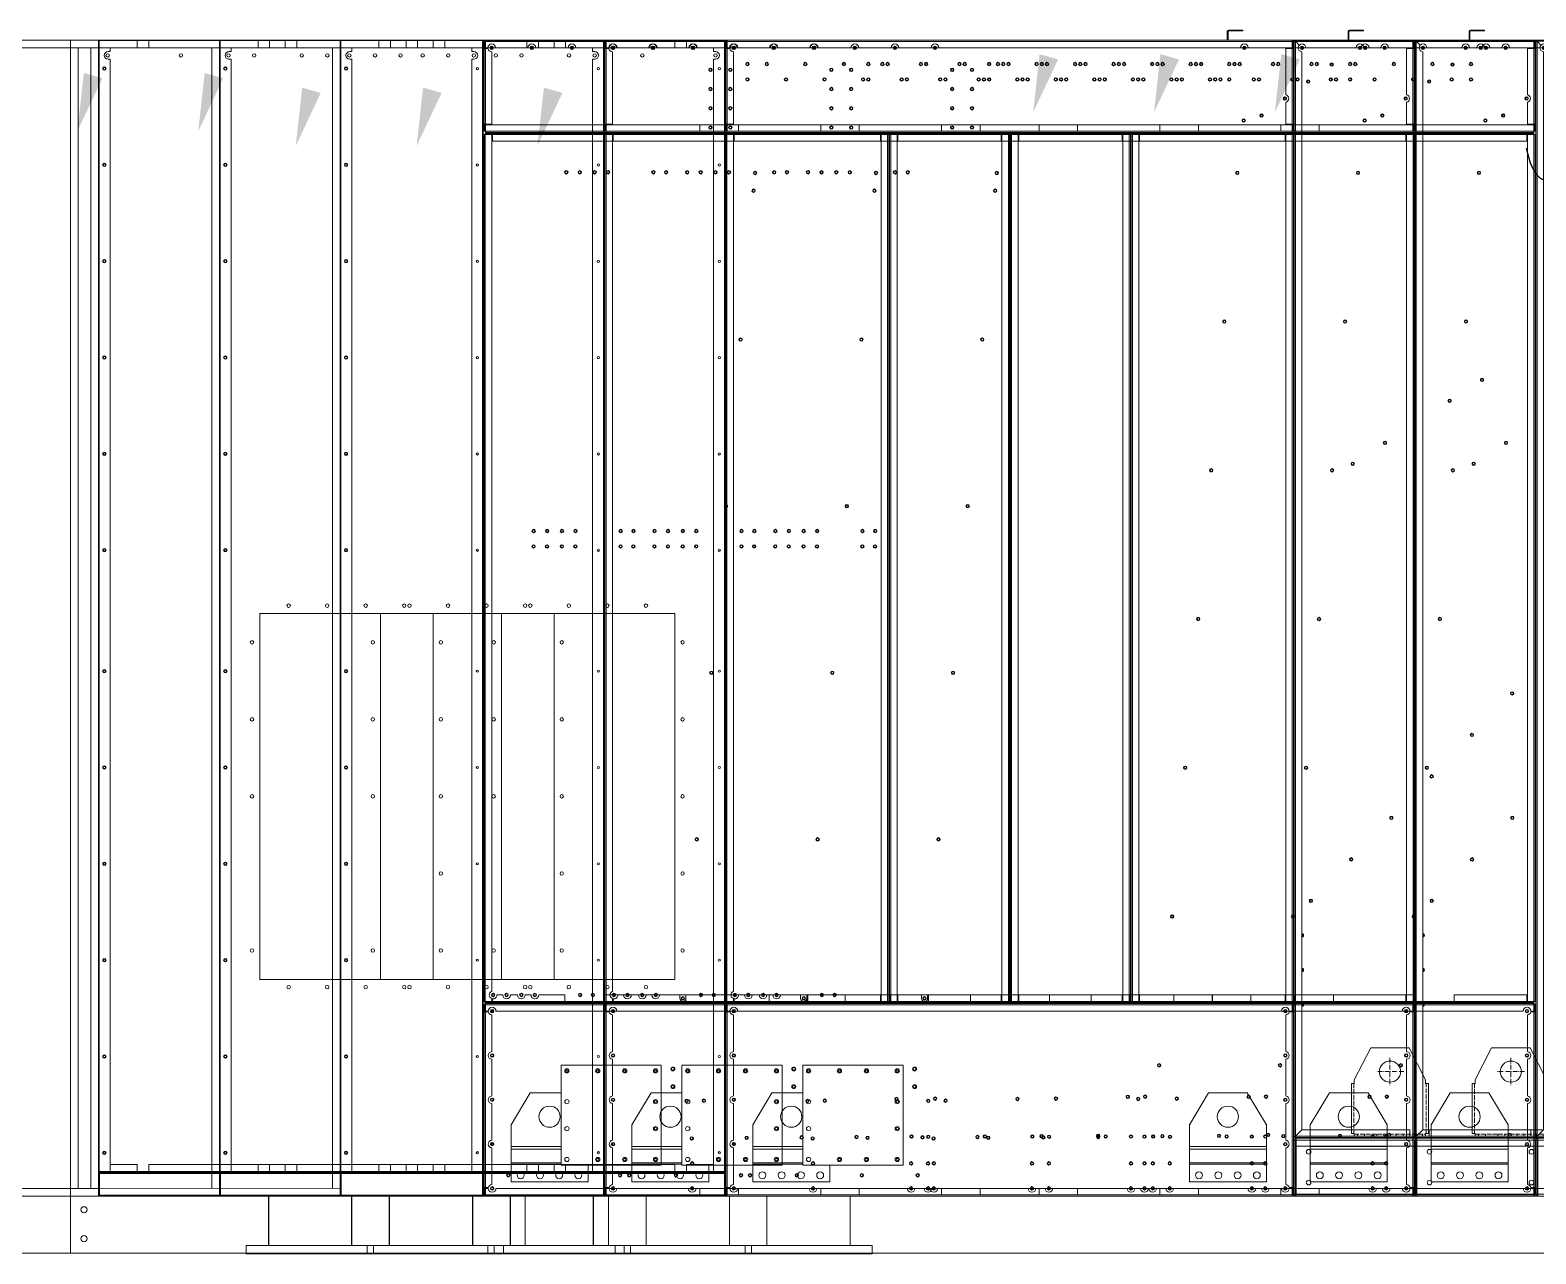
# Model space of a CAD drawing. Header units: millimetres. Extents: x -662366 to 32042, y -139401 to 24090.
# Drawn here: x -655044 to -651137, y -133676 to -130500 of the extents above; entities that cross this region are included whole.
import ezdxf

# ---------------------------------------------------------------- set-up
doc = ezdxf.new("R2010")
doc.units = ezdxf.units.MM
for name, pattern in [('DASHDOT', [18.5, 12, -3, 0.5, -3]), ('DASHED', [15, 12, -3]), ('HIDDEN', [0.375, 0.25, -0.125])]:
    doc.linetypes.add(name, pattern=pattern)
doc.layers.add('냉각탑_dim', color=1, linetype='Continuous')
doc.layers.add('숨은선', color=5, linetype='HIDDEN')

# ---------------------------------------------------------------- blocks, each defined once
blk = doc.blocks.new('457536')
at = {"color": 7, "lineweight": 5}
for p, q in [((114592.520962, 89152.297332), (114550.020962, 89069.297332)), ((114692.520962, 89152.297332), (114592.520962, 89152.297332)), ((114735.020962, 89069.297332), (114692.520962, 89152.297332)), ((114542.520962, 89059.297332), (114542.520962, 88929.797332)), ((114742.520962, 88929.797332), (114742.520962, 89059.297332)), ((114550.020962, 88922.297332), (114735.020962, 88922.297332))]:
    blk.add_line(p, q, dxfattribs=at)
at = {"color": 7, "linetype": 'DASHDOT', "lineweight": 5}
for p, q in [((114642.520962, 89126.047332), (114642.520962, 89054.547332)), ((114678.270962, 89090.297332), (114606.770962, 89090.297332))]:
    blk.add_line(p, q, dxfattribs=at)
at = {"color": 7, "lineweight": 5, "ltscale": 0.09375}
for p, q in [((114542.520962, 89059.297332), (114550.020962, 89059.297332)), ((114742.520962, 89059.297332), (114735.020962, 89059.297332)), ((114550.020962, 88929.797332), (114542.520962, 88929.797332)), ((114550.020962, 88922.297332), (114550.020962, 88929.797332)), ((114735.020962, 88929.797332), (114742.520962, 88929.797332)), ((114735.020962, 88922.297332), (114735.020962, 88929.797332))]:
    blk.add_line(p, q, dxfattribs=at)
at = {"color": 7, "linetype": 'DASHED', "lineweight": 5}
for p, q in [((114548.520962, 89059.297332), (114548.520962, 88929.797332)), ((114736.520962, 88929.797332), (114736.520962, 89059.297332)), ((114550.020962, 88928.297332), (114735.020962, 88928.297332))]:
    blk.add_line(p, q, dxfattribs=at)
at = {"color": 7, "lineweight": 5, "ltscale": 0.125}
for p, q in [((114550.020962, 89059.297332), (114550.020962, 89069.297332)), ((114735.020962, 89069.297332), (114735.020962, 89059.297332))]:
    blk.add_line(p, q, dxfattribs=at)
at = {"color": 7, "linetype": 'DASHED', "lineweight": 5, "ltscale": 0.075}
for p, q in [((114558.520962, 88928.297332), (114558.520962, 88922.297332)), ((114576.520962, 88928.297332), (114576.520962, 88922.297332)), ((114608.520962, 88928.297332), (114608.520962, 88922.297332)), ((114626.520962, 88928.297332), (114626.520962, 88922.297332)), ((114658.520962, 88928.297332), (114658.520962, 88922.297332)), ((114676.520962, 88928.297332), (114676.520962, 88922.297332)), ((114708.520962, 88928.297332), (114708.520962, 88922.297332)), ((114726.520962, 88928.297332), (114726.520962, 88922.297332))]:
    blk.add_line(p, q, dxfattribs=at)
at = {"color": 7, "lineweight": 5}
blk.add_circle((114642.520962, 89090.297332), 27.5, dxfattribs=at)
blk = doc.blocks.new('1')
at = {"lineweight": 20}
for p, q in [((13226.4, 13877.9), (11528.4, 13877.9)), ((11528.4, 13877.9), (11528.4, 10877.9)), ((12228.4, 13877.9), (12228.4, 10939.9)), ((13226.4, 13877.9), (13226.4, 10939.9)), ((12228.4, 13857.9), (11528.4, 13857.9)), ((11548.4, 13857.9), (11548.4, 10897.9)), ((12208.4, 10897.6), (12208.4, 13857.9)), ((13096.4, 12389.9), (12646.4, 12389.9)), ((12646.4, 11439.9), (12646.4, 12389.9)), ((13096.4, 12389.9), (13096.4, 11439.9)), ((13096.4, 11439.9), (12646.4, 11439.9)), ((12228.4, 10939.9), (13226.4, 10939.9)), ((12526.4, 10939.9), (12326.4, 10939.9)), ((11528.4, 10897.9), (12228.4, 10897.6)), ((11528.4, 10877.9), (12228.4, 10877.6)), ((11528.4, 10729.2), (18828.4, 10729.2))]:
    blk.add_line(p, q, dxfattribs=at)
at = {"color": 0, "lineweight": 20}
for p, q in [((13228.4, 13877.6), (12228.4, 13877.6)), ((12228.4, 10877.6), (12228.4, 13877.6)), ((13228.4, 13877.6), (13228.4, 13874.1)), ((11528.4, 10729.6), (11528.4, 10877.9)), ((13231.9, 10877.6), (12228.4, 10877.6))]:
    blk.add_line(p, q, dxfattribs=at)
at = {"color": 5, "lineweight": 20}
for p, q in [((12328.4, 13857.9), (12328.4, 13877.9)), ((12328.4, 13876.3), (12358.4, 13876.3)), ((12358.4, 13857.9), (12358.4, 13877.9)), ((12712.4, 13857.9), (12712.4, 13877.9)), ((12712.4, 13876.3), (12742.4, 13876.3)), ((12742.4, 13857.9), (12742.4, 13877.9)), ((13096.4, 13857.9), (13096.4, 13877.9)), ((13096.4, 13876.3), (13126.4, 13876.3)), ((13126.4, 13857.9), (13126.4, 13877.9)), ((12252.9, 13847.9), (12258.4, 13847.9)), ((12258.4, 13857.9), (12258.4, 13847.9)), ((12258.4, 13857.9), (12328.4, 13857.9)), ((12258.4, 13857.9), (12328.4, 13857.9)), ((12358.4, 13857.9), (12712.4, 13857.9)), ((12742.4, 13857.9), (13096.4, 13857.9)), ((13126.4, 13857.9), (13196.4, 13857.9)), ((13196.4, 13857.9), (13196.4, 13847.9)), ((13201.9, 13847.9), (13196.4, 13847.9)), ((12252.9, 13827.9), (12258.4, 13827.9)), ((12258.4, 13827.9), (12258.4, 10939.9)), ((13196.4, 13827.9), (13196.4, 10939.9)), ((13201.9, 13827.9), (13196.4, 13827.9)), ((12258.4, 10959.9), (12328.4, 10959.9)), ((12328.4, 10959.9), (12328.4, 10939.9)), ((12328.4, 10941.5), (12358.4, 10941.5)), ((12358.4, 10959.9), (12712.4, 10959.9)), ((12358.4, 10959.9), (12358.4, 10939.9)), ((12712.4, 10959.9), (12712.4, 10939.9)), ((12712.4, 10941.5), (12742.4, 10941.5)), ((12742.4, 10959.9), (13096.4, 10959.9)), ((12742.4, 10959.9), (12742.4, 10939.9)), ((13096.4, 10959.9), (13096.4, 10939.9)), ((13096.4, 10941.5), (13126.4, 10941.5)), ((13126.4, 10959.9), (13196.4, 10959.9)), ((13126.4, 10959.9), (13126.4, 10939.9))]:
    blk.add_line(p, q, dxfattribs=at)
at = {"color": 7, "lineweight": 20, "ltscale": 0.001111}
for p, q in [((13230.4, 13874.1), (13228.4, 13874.1)), ((15196.9, 13903.6), (15196.9, 13901.6)), ((15328.4, 13874.1), (15326.4, 13874.1)), ((13231.9, 13857.6), (13231.9, 13855.6)), ((15328.4, 13838.7), (15330.4, 13838.7)), ((15328.4, 13835.6), (15330.4, 13835.6)), ((13228.4, 13641.1), (13230.4, 13641.1)), ((13231.9, 13659.6), (13231.9, 13657.6)), ((13777.9, 13637.6), (13777.9, 13635.6)), ((13789.4, 13637.6), (13789.4, 13635.6)), ((13792.9, 13635.6), (13792.9, 13637.6)), ((13794.9, 13635.6), (13794.9, 13637.6)), ((13796.4, 13637.6), (13796.4, 13635.6)), ((13892.4, 13637.6), (13892.4, 13635.6)), ((13894.4, 13635.6), (13894.4, 13637.6)), ((13896.4, 13635.6), (13896.4, 13637.6)), ((13945.4, 13637.6), (13945.4, 13635.6)), ((13947.4, 13637.6), (13947.4, 13635.6)), ((15173.4, 13637.6), (15173.4, 13635.6)), ((15175.4, 13635.6), (15175.4, 13637.6)), ((15326.4, 13641.1), (15328.4, 13641.1)), ((14278.4, 13631.6), (14280.4, 13631.6)), ((14278.4, 13605.1), (14280.4, 13605.1)), ((14278.4, 13601.6), (14280.4, 13601.6)), ((14280.4, 13583.6), (14278.4, 13583.6)), ((13230.4, 11374.1), (13228.4, 11374.1)), ((13246.7, 11377.6), (13246.7, 11379.6)), ((13249.9, 11377.6), (13249.9, 11379.6)), ((15328.4, 11374.1), (15326.4, 11374.1)), ((13231.9, 11357.6), (13231.9, 11355.6)), ((13228.4, 10881.1), (13230.4, 10881.1)), ((13231.9, 10899.6), (13231.9, 10897.6)), ((15326.4, 10881.1), (15328.4, 10881.1))]:
    blk.add_line(p, q, dxfattribs=at)
at = {"color": 7, "lineweight": 20, "ltscale": 0.010278}
for p, q in [((13228.4, 13874.1), (13228.4, 13855.6)), ((13230.4, 13855.6), (13230.4, 13874.1)), ((15324.9, 13855.6), (15324.9, 13874.1)), ((15326.4, 13874.1), (15326.4, 13855.6)), ((15328.4, 13855.6), (15328.4, 13874.1)), ((13228.4, 13659.6), (13228.4, 13641.1)), ((13230.4, 13641.1), (13230.4, 13659.6)), ((13250, 13635.6), (13231.5, 13635.6)), ((14275.3, 13635.6), (14256.8, 13635.6)), ((14302, 13635.6), (14283.5, 13635.6)), ((15325.3, 13635.6), (15306.8, 13635.6)), ((15324.9, 13641.1), (15324.9, 13659.6)), ((15326.4, 13659.6), (15326.4, 13641.1)), ((15328.4, 13641.1), (15328.4, 13659.6)), ((13231.5, 13634), (13250, 13634)), ((13231.5, 13632.5), (13250, 13632.5)), ((14256.8, 13634), (14275.3, 13634)), ((14256.8, 13632.5), (14275.3, 13632.5)), ((14283.5, 13634), (14302, 13634)), ((14283.5, 13632.5), (14302, 13632.5)), ((15306.8, 13634), (15325.3, 13634)), ((15306.8, 13632.5), (15325.3, 13632.5)), ((13228.4, 11374.1), (13228.4, 11355.6)), ((13230.4, 11355.6), (13230.4, 11374.1)), ((13250, 11381.2), (13231.5, 11381.2)), ((13231.5, 11379.6), (13250, 11379.6)), ((14275.3, 11381.2), (14256.8, 11381.2)), ((14256.8, 11379.6), (14275.3, 11379.6)), ((14302, 11381.2), (14283.5, 11381.2)), ((14283.5, 11379.6), (14302, 11379.6)), ((15325.3, 11381.2), (15306.8, 11381.2)), ((15306.8, 11379.6), (15325.3, 11379.6)), ((15324.9, 11355.6), (15324.9, 11374.1)), ((15326.4, 11374.1), (15326.4, 11355.6)), ((15328.4, 11355.6), (15328.4, 11374.1)), ((13228.4, 10899.6), (13228.4, 10881.1)), ((13230.4, 10881.1), (13230.4, 10899.6)), ((15324.9, 10881.1), (15324.9, 10899.6)), ((15326.4, 10899.6), (15326.4, 10881.1)), ((15328.4, 10881.1), (15328.4, 10899.6))]:
    blk.add_line(p, q, dxfattribs=at)
at = {"color": 7, "lineweight": 20, "ltscale": 0.000833333}
for p, q in [((13231.9, 13874.1), (13230.4, 13874.1)), ((15324.9, 13874.1), (15326.4, 13874.1)), ((15330.4, 13876), (15330.4, 13874.5)), ((15333.5, 13877.6), (15332, 13877.6)), ((15332, 13874.5), (15332, 13876)), ((15332, 13876), (15333.5, 13876)), ((15333.5, 13874.5), (15332, 13874.5)), ((13231.9, 13641.1), (13230.4, 13641.1)), ((15324.9, 13641.1), (15326.4, 13641.1)), ((13231.5, 13632.5), (13231.5, 13634)), ((14275.3, 13632.5), (14275.3, 13634)), ((14283.5, 13632.5), (14283.5, 13634)), ((15325.3, 13632.5), (15325.3, 13634)), ((13231.9, 11374.1), (13230.4, 11374.1)), ((13231.5, 11382.7), (13231.5, 11381.2)), ((15324.9, 11374.1), (15326.4, 11374.1)), ((15325.3, 11382.7), (15325.3, 11381.2)), ((15330.4, 11032.7), (15330.4, 11031.2)), ((15332, 11031.2), (15332, 11032.7)), ((15333.5, 11031.2), (15332, 11031.2)), ((15332, 11029.6), (15333.5, 11029.6)), ((15333.6, 11022.9), (15335.1, 11022.9)), ((13231.9, 10881.1), (13230.4, 10881.1)), ((15324.9, 10881.1), (15326.4, 10881.1)), ((15333.6, 10882.3), (15335.1, 10882.3))]:
    blk.add_line(p, q, dxfattribs=at)
at = {"color": 7, "lineweight": 20, "ltscale": 0.001944}
for p, q in [((13231.9, 13874.1), (13231.9, 13877.6)), ((15324.9, 13874.1), (15324.9, 13877.6)), ((13228.4, 13855.6), (13231.9, 13855.6)), ((15328.4, 13855.6), (15324.9, 13855.6)), ((13228.4, 13659.6), (13231.9, 13659.6)), ((13231.9, 13641.1), (13231.9, 13637.6)), ((15328.4, 13659.6), (15324.9, 13659.6)), ((15324.9, 13641.1), (15324.9, 13637.6)), ((13231.9, 11374.1), (13231.9, 11377.6)), ((15324.9, 11374.1), (15324.9, 11377.6)), ((13228.4, 11355.6), (13231.9, 11355.6)), ((15328.4, 11355.6), (15324.9, 11355.6)), ((13228.4, 10899.6), (13231.9, 10899.6)), ((13231.9, 10881.1), (13231.9, 10877.6)), ((15328.4, 10899.6), (15324.9, 10899.6)), ((15324.9, 10881.1), (15324.9, 10877.6))]:
    blk.add_line(p, q, dxfattribs=at)
at = {"color": 7, "lineweight": 20}
for p, q in [((13231.9, 13877.6), (15324.9, 13877.6)), ((13231.9, 13874.1), (15324.9, 13874.1)), ((15330.4, 13874.5), (15330.4, 11032.7)), ((16427.3, 13877.6), (15333.5, 13877.6)), ((15333.5, 13874.5), (15333.5, 11032.7)), ((16427.3, 13874.5), (15333.5, 13874.5)), ((15190.9, 13857.6), (13781.4, 13857.6)), ((15350.4, 13847.6), (15350.4, 11049.6)), ((15324.9, 13637.6), (13231.9, 13637.6)), ((13250, 13635.6), (14256.8, 13635.6)), ((15306.8, 13635.6), (14302, 13635.6)), ((13228.4, 11382.7), (13228.4, 13632.5)), ((13231.5, 11382.7), (13231.5, 13632.5)), ((13248.4, 13632.5), (13248.4, 11409)), ((13250, 13632.5), (14256.8, 13632.5)), ((13250, 13615.6), (14256.8, 13615.6)), ((14258.4, 13632.5), (14258.4, 11382.7)), ((14275.3, 13632.5), (14275.3, 11382.7)), ((14278.4, 13632.5), (14278.4, 11382.7)), ((14280.4, 13632.5), (14280.4, 11382.7)), ((14283.5, 13632.5), (14283.5, 11382.7)), ((14300.4, 11382.7), (14300.4, 13632.5)), ((15306.8, 13632.5), (14302, 13632.5)), ((14302, 13615.6), (15306.8, 13615.6)), ((15308.4, 13632.5), (15308.4, 11382.7)), ((15325.3, 11382.7), (15325.3, 13632.5)), ((15328.4, 11382.7), (15328.4, 13632.5)), ((13231.9, 11377.6), (15324.9, 11377.6)), ((13231.9, 11374.1), (15324.9, 11374.1)), ((14256.8, 11379.6), (13250, 11379.6)), ((14302, 11379.6), (15306.8, 11379.6)), ((15297.4, 11357.6), (13259.4, 11357.6)), ((15332.4, 11029.2), (17728.4, 11029.2)), ((15332.4, 11027.6), (17728.4, 11027.6)), ((15333.5, 11029.6), (16427.3, 11029.6)), ((17723.7, 11022.9), (15335.1, 11022.9)), ((15335.1, 11007.6), (17723.7, 11007.6)), ((15324.9, 10877.6), (13231.9, 10877.6)), ((13335.3, 10877.6), (13335.3, 10749.6)), ((13551.6, 10877.6), (13551.6, 10749.6)), ((17723.7, 10897.6), (15335.1, 10897.6)), ((15335.1, 10882.3), (17723.7, 10882.3)), ((15335.1, 10877.6), (17723.7, 10877.6)), ((13278.5, 10749.6), (13608.5, 10749.6)), ((13278.5, 10727.6), (13278.5, 10749.6)), ((13608.5, 10727.6), (13608.5, 10749.6)), ((13278.5, 10727.6), (13608.5, 10727.6)), ((13551.4, 10727.6), (13335.1, 10727.6))]:
    blk.add_line(p, q, dxfattribs=at)
at = {"color": 7, "lineweight": 20, "ltscale": 0.009167}
for p, q in [((13231.9, 13874.1), (13231.9, 13857.6)), ((15324.9, 13857.6), (15324.9, 13874.1)), ((15308.4, 13855.6), (15324.9, 13855.6)), ((13248.4, 13659.6), (13231.9, 13659.6)), ((13231.9, 13657.6), (13231.9, 13641.1)), ((13788.4, 13657.6), (13788.4, 13641.1)), ((13888.4, 13657.6), (13888.4, 13641.1)), ((14668.4, 13657.6), (14668.4, 13641.1)), ((14768.4, 13657.6), (14768.4, 13641.1)), ((15308.4, 13659.6), (15324.9, 13659.6)), ((15324.9, 13641.1), (15324.9, 13657.6)), ((13231.9, 11374.1), (13231.9, 11357.6)), ((15324.9, 11357.6), (15324.9, 11374.1)), ((13231.9, 10897.6), (13231.9, 10881.1)), ((13788.4, 10897.6), (13788.4, 10881.1)), ((13888.4, 10897.6), (13888.4, 10881.1)), ((14668.4, 10897.6), (14668.4, 10881.1)), ((14768.4, 10897.6), (14768.4, 10881.1)), ((15324.9, 10881.1), (15324.9, 10897.6))]:
    blk.add_line(p, q, dxfattribs=at)
at = {"color": 7, "lineweight": 20, "ltscale": 0.0125}
for p, q in [((15156.9, 13900.1), (15156.9, 13877.6)), ((15158.9, 13900.1), (15158.9, 13877.6))]:
    blk.add_line(p, q, dxfattribs=at)
at = {"color": 7, "lineweight": 20, "ltscale": 0.020278}
for p, q in [((15160.4, 13903.6), (15196.9, 13903.6)), ((15160.4, 13901.6), (15196.9, 13901.6))]:
    blk.add_line(p, q, dxfattribs=at)
at = {"color": 7, "lineweight": 20, "ltscale": 0.003944}
blk.add_line((15324.9, 13877.6), (15332, 13877.6), dxfattribs=at)
at = {"color": 7, "lineweight": 20, "ltscale": 0.003056}
blk.add_line((15324.9, 13874.5), (15330.4, 13874.5), dxfattribs=at)
at = {"color": 7, "lineweight": 20, "ltscale": 0.000888889}
for p, q in [((15330.4, 13876), (15332, 13876)), ((15330.4, 13874.5), (15332, 13874.5)), ((15332, 13877.6), (15332, 13876)), ((15333.5, 13877.6), (15333.5, 13876)), ((13231.5, 13635.6), (13231.5, 13634)), ((14275.3, 13634), (14275.3, 13635.6)), ((14283.5, 13635.6), (14283.5, 13634)), ((15325.3, 13634), (15325.3, 13635.6)), ((13231.5, 11381.2), (13231.5, 11379.6)), ((13250, 11382.7), (13248.4, 11382.7)), ((14275.3, 11379.6), (14275.3, 11381.2)), ((14283.5, 11381.2), (14283.5, 11379.6)), ((15308.4, 11382.7), (15306.8, 11382.7)), ((15325.3, 11379.6), (15325.3, 11381.2)), ((15330.4, 11032.7), (15332, 11032.7)), ((15330.4, 11031.2), (15332, 11031.2)), ((15332, 11029.6), (15332, 11031.2)), ((15332.4, 11029.2), (15332.4, 11027.6)), ((15333.5, 11029.6), (15333.5, 11031.2))]:
    blk.add_line(p, q, dxfattribs=at)
at = {"color": 7, "lineweight": 20, "ltscale": 0.000833349}
blk.add_line((15332, 13874.5), (15333.5, 13874.5), dxfattribs=at)
at = {"color": 7, "lineweight": 20, "ltscale": 0.001722}
for p, q in [((15333.5, 13874.5), (15333.5, 13877.6)), ((13250, 13632.5), (13250, 13635.6)), ((14256.8, 13632.5), (14256.8, 13635.6)), ((14302, 13635.6), (14302, 13632.5)), ((15306.8, 13635.6), (15306.8, 13632.5)), ((13231.5, 13632.5), (13228.4, 13632.5)), ((14275.3, 13632.5), (14278.4, 13632.5)), ((14280.4, 13632.5), (14283.5, 13632.5)), ((15328.4, 13632.5), (15325.3, 13632.5)), ((13231.5, 11382.7), (13228.4, 11382.7)), ((13250, 11382.7), (13250, 11379.6)), ((14256.8, 11382.7), (14256.8, 11379.6)), ((14275.3, 11382.7), (14278.4, 11382.7)), ((14280.4, 11382.7), (14283.5, 11382.7)), ((14302, 11379.6), (14302, 11382.7)), ((15306.8, 11379.6), (15306.8, 11382.7)), ((15328.4, 11382.7), (15325.3, 11382.7)), ((15333.5, 11032.7), (15330.4, 11032.7)), ((15333.5, 11032.7), (15333.5, 11029.6))]:
    blk.add_line(p, q, dxfattribs=at)
at = {"color": 7, "lineweight": 20, "ltscale": 0.007922}
blk.add_line((15343.6, 13864.4), (15333.5, 13874.5), dxfattribs=at)
blk.add_line((15343.6, 13864.4), (15333.5, 13874.5), dxfattribs=at)
at = {"color": 7, "lineweight": 20, "ltscale": 0.108889}
for p, q in [((13228.4, 13855.6), (13228.4, 13659.6)), ((13231.9, 13855.6), (13231.9, 13659.6)), ((15324.9, 13659.6), (15324.9, 13855.6)), ((15328.4, 13659.6), (15328.4, 13855.6))]:
    blk.add_line(p, q, dxfattribs=at)
at = {"color": 7, "lineweight": 20, "ltscale": 0.003611}
blk.add_line((13238.4, 13857.6), (13231.9, 13857.6), dxfattribs=at)
at = {"color": 7, "lineweight": 20, "ltscale": 0.003723}
blk.add_line((13231.9, 13855.6), (13238.6, 13855.6), dxfattribs=at)
at = {"color": 7, "lineweight": 20, "ltscale": 0.104444}
blk.add_line((13248.4, 13659.6), (13248.4, 13847.6), dxfattribs=at)
at = {"color": 7, "lineweight": 20, "ltscale": 0.046667}
for p, q in [((13342.4, 13857.6), (13258.4, 13857.6)), ((13446.4, 13857.6), (13362.4, 13857.6)), ((13657.4, 13857.6), (13573.4, 13857.6)), ((13761.4, 13857.6), (13677.4, 13857.6))]:
    blk.add_line(p, q, dxfattribs=at)
at = {"color": 7, "lineweight": 20, "ltscale": 0.048333}
blk.add_line((13553.4, 13857.6), (13466.4, 13857.6), dxfattribs=at)
at = {"color": 7, "lineweight": 20, "ltscale": 0.063333}
blk.add_line((15324.9, 13857.6), (15210.9, 13857.6), dxfattribs=at)
at = {"color": 7, "lineweight": 20, "ltscale": 0.066606}
blk.add_line((15308.4, 13855.6), (15308.4, 13735.7), dxfattribs=at)
at = {"color": 7, "lineweight": 20, "ltscale": 0.072222}
for p, q in [((15490.9, 13857.6), (15360.9, 13857.6)), ((13428.4, 11006.5), (13298.4, 11006.5)), ((13428.4, 10999.4), (13298.4, 10999.4)), ((13428.4, 10964.2), (13298.4, 10964.2)), ((13428.4, 10960.7), (13298.4, 10960.7))]:
    blk.add_line(p, q, dxfattribs=at)
at = {"color": 7, "lineweight": 20, "ltscale": 0.024722}
blk.add_line((15555.4, 13857.6), (15510.9, 13857.6), dxfattribs=at)
at = {"color": 7, "lineweight": 20, "ltscale": 0.105556}
for p, q in [((15575.4, 13857.6), (15765.4, 13857.6)), ((15785.4, 13857.6), (15975.4, 13857.6))]:
    blk.add_line(p, q, dxfattribs=at)
at = {"color": 7, "lineweight": 20, "ltscale": 0.001843}
blk.add_line((14359.4, 13813.9), (14359.4, 13817.2), dxfattribs=at)
at = {"color": 7, "lineweight": 20, "ltscale": 0.00282}
for p, q in [((15428.6, 13816.9), (15424.5, 13813.9)), ((15367.9, 13772.8), (15363.8, 13769.8)), ((15307.3, 13728.7), (15303.1, 13725.8)), ((15246.6, 13684.7), (15242.5, 13681.7))]:
    blk.add_line(p, q, dxfattribs=at)
at = {"color": 7, "lineweight": 20, "ltscale": 0.001373}
for p, q in [((15328.4, 13760.7), (15330.4, 13762.1)), ((15330.4, 13728.9), (15328.4, 13727.4)), ((15330.4, 13725), (15328.4, 13723.6))]:
    blk.add_line(p, q, dxfattribs=at)
at = {"color": 7, "lineweight": 20, "ltscale": 0.03146}
blk.add_line((15308.4, 13716.2), (15308.4, 13659.6), dxfattribs=at)
at = {"color": 7, "lineweight": 20, "ltscale": 0.309167}
for p, q in [((13231.9, 13657.6), (13788.4, 13657.6)), ((13788.4, 13641.1), (13231.9, 13641.1)), ((14768.4, 13657.6), (15324.9, 13657.6)), ((15324.9, 13641.1), (14768.4, 13641.1)), ((13788.4, 10881.1), (13231.9, 10881.1)), ((15324.9, 10881.1), (14768.4, 10881.1))]:
    blk.add_line(p, q, dxfattribs=at)
at = {"color": 7, "lineweight": 20, "ltscale": 0.055556}
for p, q in [((13888.4, 13641.1), (13788.4, 13641.1)), ((13888.4, 13641.1), (13788.4, 13641.1)), ((14768.4, 13641.1), (14668.4, 13641.1)), ((14768.4, 13641.1), (14668.4, 13641.1)), ((13538.4, 11382.7), (13438.4, 11382.7)), ((13538.4, 11382.7), (13438.4, 11382.7)), ((14068.4, 11382.7), (13968.4, 11382.7)), ((14490.4, 11382.7), (14590.4, 11382.7)), ((15018.4, 11382.7), (15118.4, 11382.7)), ((15118.4, 11382.7), (15018.4, 11382.7)), ((15208.4, 11145.6), (15108.4, 11145.6)), ((13888.4, 10881.1), (13788.4, 10881.1)), ((14768.4, 10881.1), (14668.4, 10881.1))]:
    blk.add_line(p, q, dxfattribs=at)
at = {"color": 7, "lineweight": 20, "ltscale": 0.433333}
for p, q in [((13888.4, 13657.6), (14668.4, 13657.6)), ((14668.4, 13641.1), (13888.4, 13641.1)), ((14668.4, 10881.1), (13888.4, 10881.1))]:
    blk.add_line(p, q, dxfattribs=at)
at = {"color": 7, "lineweight": 20, "ltscale": 0.00115}
for p, q in [((13928.2, 13637.6), (13927.7, 13635.6)), ((13930.3, 13637.6), (13929.7, 13635.6))]:
    blk.add_line(p, q, dxfattribs=at)
at = {"color": 7, "lineweight": 20, "ltscale": 0.009389}
for p, q in [((13248.4, 13632.5), (13231.5, 13632.5)), ((13250, 13632.5), (13250, 13615.6)), ((14256.8, 13615.6), (14256.8, 13632.5)), ((14275.3, 13632.5), (14258.4, 13632.5)), ((14300.4, 13632.5), (14283.5, 13632.5)), ((14302, 13615.6), (14302, 13632.5)), ((15306.8, 13615.6), (15306.8, 13632.5)), ((15308.4, 13632.5), (15325.3, 13632.5)), ((13231.5, 11382.7), (13248.4, 11382.7)), ((13438.4, 11399.6), (13438.4, 11382.7)), ((13538.4, 11399.6), (13538.4, 11382.7)), ((13968.4, 11399.6), (13968.4, 11382.7)), ((14068.4, 11399.6), (14068.4, 11382.7)), ((14256.8, 11382.7), (14256.8, 11399.6)), ((14258.4, 11382.7), (14275.3, 11382.7)), ((14300.4, 11382.7), (14283.5, 11382.7)), ((14302, 11399.6), (14302, 11382.7)), ((14490.4, 11399.6), (14490.4, 11382.7)), ((14590.4, 11399.6), (14590.4, 11382.7)), ((15018.4, 11399.6), (15018.4, 11382.7)), ((15118.4, 11399.6), (15118.4, 11382.7)), ((15306.8, 11399.6), (15306.8, 11382.7)), ((15308.4, 11382.7), (15325.3, 11382.7)), ((15630.4, 11049.6), (15630.4, 11032.7)), ((15680.4, 11049.6), (15680.4, 11032.7))]:
    blk.add_line(p, q, dxfattribs=at)
at = {"color": 7, "lineweight": 20, "ltscale": 0.004182}
blk.add_line((13248.4, 11390.2), (13248.4, 11382.7), dxfattribs=at)
at = {"color": 7, "lineweight": 20, "ltscale": 0.000339664}
blk.add_line((13249.3, 11401.1), (13249.9, 11401.1), dxfattribs=at)
at = {"color": 7, "lineweight": 20, "ltscale": 0.002082}
blk.add_line((13249.9, 11397.3), (13249.9, 11401.1), dxfattribs=at)
at = {"color": 7, "lineweight": 20, "ltscale": 0.003933}
blk.add_line((13250, 11389.8), (13250, 11382.7), dxfattribs=at)
at = {"color": 7, "lineweight": 20, "ltscale": 0.104667}
for p, q in [((13438.4, 11382.7), (13250, 11382.7)), ((14068.4, 11399.6), (14256.8, 11399.6)), ((14256.8, 11382.7), (14068.4, 11382.7)), ((14490.4, 11399.6), (14302, 11399.6)), ((14302, 11382.7), (14490.4, 11382.7)), ((15306.8, 11399.6), (15118.4, 11399.6)), ((15118.4, 11382.7), (15306.8, 11382.7))]:
    blk.add_line(p, q, dxfattribs=at)
at = {"color": 7, "lineweight": 20, "ltscale": 0.008333}
for p, q in [((13261.9, 11399.6), (13276.9, 11399.6)), ((13335.3, 11399.6), (13350.3, 11399.6)), ((14916.9, 10897.6), (14931.9, 10897.6))]:
    blk.add_line(p, q, dxfattribs=at)
at = {"color": 7, "lineweight": 20, "ltscale": 0.010222}
blk.add_line((13296.9, 11399.6), (13315.3, 11399.6), dxfattribs=at)
at = {"color": 7, "lineweight": 20, "ltscale": 0.037841}
blk.add_line((13370.3, 11399.6), (13438.4, 11399.6), dxfattribs=at)
at = {"color": 7, "lineweight": 20, "ltscale": 0.109965}
blk.add_line((13538.4, 11399.6), (13736.3, 11399.6), dxfattribs=at)
at = {"color": 7, "lineweight": 20, "ltscale": 0.238889}
blk.add_line((13968.4, 11382.7), (13538.4, 11382.7), dxfattribs=at)
at = {"color": 7, "lineweight": 20, "ltscale": 0.001115}
for p, q in [((13728.1, 11377.6), (13728.3, 11379.6)), ((13754.7, 11377.6), (13754.9, 11379.6)), ((13758.2, 11377.6), (13758.4, 11379.6)), ((13758.6, 11377.6), (13758.8, 11379.6)), ((14368.8, 11379.6), (14368.6, 11377.6)), ((14368.6, 11377.6), (14368.8, 11379.6)), ((14978.8, 11379.6), (14978.6, 11377.6)), ((14979, 11377.6), (14979.2, 11379.6)), ((14982.5, 11377.6), (14982.7, 11379.6)), ((15009.1, 11377.6), (15009.3, 11379.6))]:
    blk.add_line(p, q, dxfattribs=at)
at = {"color": 7, "lineweight": 20, "ltscale": 0.004802}
for p, q in [((13736.3, 11399.6), (13736.3, 11390.9)), ((13752.3, 11390.9), (13752.3, 11399.6))]:
    blk.add_line(p, q, dxfattribs=at)
at = {"color": 7, "lineweight": 20, "ltscale": 0.120035}
blk.add_line((13752.3, 11399.6), (13968.4, 11399.6), dxfattribs=at)
at = {"color": 7, "lineweight": 20, "ltscale": 0.237778}
for p, q in [((15018.4, 11399.6), (14590.4, 11399.6)), ((14590.4, 11382.7), (15018.4, 11382.7))]:
    blk.add_line(p, q, dxfattribs=at)
at = {"color": 7, "lineweight": 20, "ltscale": 0.253333}
for p, q in [((13228.4, 11355.6), (13228.4, 10899.6)), ((13231.9, 11355.6), (13231.9, 10899.6)), ((15324.9, 10899.6), (15324.9, 11355.6)), ((15328.4, 10899.6), (15328.4, 11355.6))]:
    blk.add_line(p, q, dxfattribs=at)
at = {"color": 7, "lineweight": 20, "ltscale": 0.004167}
for p, q in [((13239.4, 11357.6), (13231.9, 11357.6)), ((15324.9, 11357.6), (15317.4, 11357.6)), ((13231.9, 10897.6), (13239.4, 10897.6)), ((15317.4, 10897.6), (15324.9, 10897.6))]:
    blk.add_line(p, q, dxfattribs=at)
at = {"color": 7, "lineweight": 20, "ltscale": 0.004279}
for p, q in [((13231.9, 11355.6), (13239.6, 11355.6)), ((15324.9, 11355.6), (15317.2, 11355.6)), ((13231.9, 10899.6), (13239.6, 10899.6)), ((15324.9, 10899.6), (15317.2, 10899.6))]:
    blk.add_line(p, q, dxfattribs=at)
at = {"color": 7, "lineweight": 20, "ltscale": 0.001453}
blk.add_line((13246.7, 11356.3), (13246.7, 11358.9), dxfattribs=at)
at = {"color": 7, "lineweight": 20, "ltscale": 0.052833}
for p, q in [((13248.4, 11252.5), (13248.4, 11347.6)), ((15308.4, 11347.6), (15308.4, 11252.5)), ((13248.4, 11137.5), (13248.4, 11232.6)), ((15308.4, 11232.6), (15308.4, 11137.5)), ((13248.4, 11022.5), (13248.4, 11117.6)), ((15308.4, 11117.6), (15308.4, 11022.5)), ((13248.4, 10907.5), (13248.4, 11002.6)), ((15308.4, 11002.6), (15308.4, 10907.5))]:
    blk.add_line(p, q, dxfattribs=at)
at = {"color": 7, "lineweight": 20, "ltscale": 0.003287}
blk.add_line((13249.9, 11354.6), (13249.9, 11360.5), dxfattribs=at)
at = {"color": 7, "lineweight": 20, "ltscale": 0.144444}
for p, q in [((13428.4, 11217.6), (13688.4, 11217.6)), ((13428.4, 11217.6), (13428.4, 10957.6)), ((13688.4, 10957.6), (13688.4, 11217.6)), ((13688.4, 10957.6), (13428.4, 10957.6))]:
    blk.add_line(p, q, dxfattribs=at)
at = {"color": 7, "lineweight": 20, "ltscale": 0.002633}
for p, q in [((13445.8, 11204.4), (13441, 11204.4)), ((13525.8, 11204.4), (13521, 11204.4)), ((13595.8, 11204.4), (13591, 11204.4)), ((13675.8, 11204.4), (13671, 11204.4))]:
    blk.add_line(p, q, dxfattribs=at)
at = {"color": 7, "lineweight": 20, "ltscale": 0.053832}
for p, q in [((13348.4, 11145.6), (13298.4, 11062.6)), ((15108.4, 11145.6), (15058.4, 11062.6)), ((15208.4, 11145.6), (15258.4, 11062.6))]:
    blk.add_line(p, q, dxfattribs=at)
at = {"color": 7, "lineweight": 20, "ltscale": 0.044444}
blk.add_line((13428.4, 11145.6), (13348.4, 11145.6), dxfattribs=at)
at = {"color": 7, "lineweight": 20, "ltscale": 1.31094e-06}
blk.add_line((13713.4, 11161.6), (13713.4, 11161.6), dxfattribs=at)
at = {"color": 7, "lineweight": 20, "ltscale": 0.031187}
for p, q in [((13298.4, 11006.5), (13298.4, 11062.6)), ((15058.4, 11006.5), (15058.4, 11062.6)), ((15258.4, 11006.5), (15258.4, 11062.6))]:
    blk.add_line(p, q, dxfattribs=at)
at = {"color": 7, "lineweight": 20, "ltscale": 0.001778}
for p, q in [((15330.4, 11022.9), (15333.6, 11022.9)), ((15330.4, 10882.3), (15333.6, 10882.3))]:
    blk.add_line(p, q, dxfattribs=at)
at = {"color": 7, "lineweight": 20, "ltscale": 0.078111}
for p, q in [((15330.4, 10882.3), (15330.4, 11022.9)), ((15333.6, 10882.3), (15333.6, 11022.9))]:
    blk.add_line(p, q, dxfattribs=at)
at = {"color": 7, "lineweight": 20, "ltscale": 0.013278}
for p, q in [((15333.5, 11032.7), (15350.4, 11049.6)), ((15350.4, 11049.6), (15333.5, 11032.7))]:
    blk.add_line(p, q, dxfattribs=at)
at = {"color": 7, "lineweight": 20, "ltscale": 0.164944}
blk.add_line((15333.5, 11032.7), (15630.4, 11032.7), dxfattribs=at)
at = {"color": 7, "lineweight": 20, "ltscale": 0.002611}
for p, q in [((15335.1, 11027.6), (15335.1, 11022.9)), ((15335.1, 10877.6), (15335.1, 10882.3))]:
    blk.add_line(p, q, dxfattribs=at)
at = {"color": 7, "lineweight": 20, "ltscale": 0.0085}
for p, q in [((15335.1, 11022.9), (15335.1, 11007.6)), ((15335.1, 10897.6), (15335.1, 10882.3))]:
    blk.add_line(p, q, dxfattribs=at)
at = {"color": 7, "lineweight": 20, "ltscale": 0.155556}
blk.add_line((15350.4, 11049.6), (15630.4, 11049.6), dxfattribs=at)
at = {"color": 7, "lineweight": 20, "ltscale": 0.027778}
blk.add_line((15630.4, 11032.7), (15680.4, 11032.7), dxfattribs=at)
at = {"color": 7, "lineweight": 20, "ltscale": 0.222222}
for p, q in [((15680.4, 11049.6), (16080.4, 11049.6)), ((15680.4, 11032.7), (16080.4, 11032.7))]:
    blk.add_line(p, q, dxfattribs=at)
at = {"color": 7, "lineweight": 20, "ltscale": 0.000221166}
blk.add_line((15929.3, 11029.2), (15929.3, 11029.6), dxfattribs=at)
at = {"color": 7, "lineweight": 20, "ltscale": 0.000222108}
blk.add_line((15929.5, 11029.2), (15929.5, 11029.6), dxfattribs=at)
at = {"color": 7, "lineweight": 20, "ltscale": 0.005556}
for p, q in [((15939.5, 11029.2), (15929.5, 11029.2)), ((13778.4, 10897.6), (13788.4, 10897.6))]:
    blk.add_line(p, q, dxfattribs=at)
at = {"color": 7, "lineweight": 20, "ltscale": 0.000222112}
blk.add_line((15939.5, 11029.2), (15939.5, 11029.6), dxfattribs=at)
at = {"color": 7, "lineweight": 20, "ltscale": 0.129444}
blk.add_line((16172.5, 11029.2), (15939.5, 11029.2), dxfattribs=at)
at = {"color": 7, "lineweight": 20, "ltscale": 0.003143}
blk.add_line((13248.4, 11009.8), (13248.4, 11015.4), dxfattribs=at)
at = {"color": 7, "lineweight": 20, "ltscale": 0.003919}
for p, q in [((13298.4, 10999.4), (13298.4, 11006.5)), ((15058.4, 10999.4), (15058.4, 11006.5)), ((15258.4, 11006.5), (15258.4, 10999.4))]:
    blk.add_line(p, q, dxfattribs=at)
at = {"color": 7, "lineweight": 20, "ltscale": 0.019545}
for p, q in [((13298.4, 10964.2), (13298.4, 10999.4)), ((15058.4, 10964.2), (15058.4, 10999.4)), ((15258.4, 10964.2), (15258.4, 10999.4))]:
    blk.add_line(p, q, dxfattribs=at)
at = {"color": 7, "lineweight": 20, "ltscale": 0.111111}
for p, q in [((15258.4, 11006.5), (15058.4, 11006.5)), ((15258.4, 10999.4), (15058.4, 10999.4)), ((15258.4, 10964.2), (15058.4, 10964.2)), ((15258.4, 10960.7), (15058.4, 10960.7)), ((13298.4, 10914.6), (13498.4, 10914.6)), ((15058.4, 10914.6), (15258.4, 10914.6))]:
    blk.add_line(p, q, dxfattribs=at)
at = {"color": 7, "lineweight": 20, "ltscale": 0.061111}
blk.add_line((15335.1, 11007.6), (15335.1, 10897.6), dxfattribs=at)
at = {"color": 7, "lineweight": 20, "ltscale": 0.001959}
for p, q in [((13298.4, 10960.7), (13298.4, 10964.2)), ((15058.4, 10960.7), (15058.4, 10964.2)), ((15258.4, 10964.2), (15258.4, 10960.7))]:
    blk.add_line(p, q, dxfattribs=at)
at = {"color": 7, "lineweight": 20, "ltscale": 0.025612}
for p, q in [((13298.4, 10960.7), (13298.4, 10914.6)), ((15058.4, 10960.7), (15058.4, 10914.6)), ((15258.4, 10960.7), (15258.4, 10914.6))]:
    blk.add_line(p, q, dxfattribs=at)
at = {"color": 7, "lineweight": 20, "ltscale": 0.023889}
blk.add_line((13498.4, 10957.6), (13498.4, 10914.6), dxfattribs=at)
for p, q in [((12228.4, 10937.6), (12228.4, 10877.6)), ((13226.4, 10937.6), (12228.4, 10937.6)), ((13226.4, 10937.6), (13226.4, 10877.6)), ((13226.4, 10919.6), (13226.4, 10877.6)), ((13226.4, 10877.6), (12228.4, 10877.6))]:
    blk.add_line(p, q)
at = {"color": 0, "ltscale": 30}
for p, q in [((12668.8, 10877.6), (12668.8, 10749.7)), ((12884.8, 10877.6), (12884.8, 10749.7))]:
    blk.add_line(p, q, dxfattribs=at)
at = {"color": 7, "lineweight": 20, "ltscale": 0.277222}
blk.add_line((13259.4, 10897.6), (13758.4, 10897.6), dxfattribs=at)
at = {"color": 7, "lineweight": 20, "ltscale": 0.243333}
blk.add_line((13888.4, 10897.6), (14326.4, 10897.6), dxfattribs=at)
at = {"color": 7, "lineweight": 20, "ltscale": 0.013333}
blk.add_line((14346.4, 10897.6), (14370.4, 10897.6), dxfattribs=at)
at = {"color": 7, "lineweight": 20, "ltscale": 0.154444}
blk.add_line((14390.4, 10897.6), (14668.4, 10897.6), dxfattribs=at)
at = {"color": 7, "lineweight": 20, "ltscale": 0.071389}
blk.add_line((14768.4, 10897.6), (14896.9, 10897.6), dxfattribs=at)
at = {"color": 7, "lineweight": 20, "ltscale": 0.191944}
blk.add_line((14951.9, 10897.6), (15297.4, 10897.6), dxfattribs=at)
at = {"color": 7, "lineweight": 15}
for p, q in [((12611.4, 10727.7), (12611.4, 10749.7)), ((12941.4, 10749.7), (12611.4, 10749.7)), ((12941.4, 10727.7), (12941.4, 10749.7)), ((12941.4, 10727.7), (12611.4, 10727.7))]:
    blk.add_line(p, q, dxfattribs=at)
at = {"lineweight": 20}
for centre, radius in [((12251.9, 13837.9), 4.5), ((12441.9, 13837.9), 4.5), ((12631.9, 13837.9), 4.5), ((12821.9, 13837.9), 4.5), ((13011.9, 13837.9), 4.5), ((13201.9, 13837.9), 4.5), ((12243.4, 13803.9), 4.5), ((12243.4, 13803.9), 3), ((13211.4, 13803.9), 3), ((12243.4, 13553.9), 4.5), ((12243.4, 13553.9), 3), ((13211.4, 13553.9), 3), ((12243.4, 13303.9), 4.5), ((12243.4, 13303.9), 3), ((13211.4, 13303.9), 3), ((12243.4, 13053.9), 4.5), ((12243.4, 13053.9), 3), ((13211.4, 13053.9), 3), ((12243.4, 12803.9), 4.5), ((12243.4, 12803.9), 3), ((13211.4, 12803.9), 3), ((12243.4, 12553.9), 4.5), ((12243.4, 12553.9), 3), ((13211.4, 12553.9), 3), ((12721.4, 12409.9), 4.5), ((12821.4, 12409.9), 4.5), ((12921.4, 12409.9), 4.5), ((13021.4, 12409.9), 4.5), ((12626.4, 12314.9), 4.5), ((13116.4, 12314.9), 4.5), ((12243.4, 12239.9), 4.5), ((12243.4, 12239.9), 3), ((13211.4, 12239.9), 3), ((12626.4, 12114.9), 4.5), ((13116.4, 12114.9), 4.5), ((12243.4, 11989.9), 4.5), ((12243.4, 11989.9), 3), ((13211.4, 11989.9), 3), ((12626.4, 11914.9), 4.5), ((13116.4, 11914.9), 4.5), ((12243.4, 11739.9), 4.5), ((12243.4, 11739.9), 3), ((13211.4, 11739.9), 3), ((13116.4, 11714.9), 4.5), ((12243.4, 11489.9), 4.5), ((12243.4, 11489.9), 3), ((12626.4, 11514.9), 4.5), ((13116.4, 11514.9), 4.5), ((13211.4, 11489.9), 3), ((12721.4, 11419.9), 4.5), ((12821.4, 11419.9), 4.5), ((12921.4, 11419.9), 4.5), ((13021.4, 11419.9), 4.5), ((12243.4, 11239.9), 4.5), ((12243.4, 11239.9), 3), ((13211.4, 11239.9), 3), ((12243.4, 10989.9), 4.5), ((12243.4, 10989.9), 3), ((13211.4, 10989.9), 3), ((11563.4, 10842.1), 8), ((11563.4, 10767.1), 8)]:
    blk.add_circle(centre, radius, dxfattribs=at)
at = {"color": 7, "lineweight": 20}
for centre, radius in [((13248.4, 13857.6), 4.5), ((13248.4, 13857.6), 3), ((13352.4, 13857.6), 4.5), ((13352.4, 13857.6), 3), ((13456.4, 13857.6), 4.5), ((13456.4, 13857.6), 3), ((13563.4, 13857.6), 4.5), ((13563.4, 13857.6), 3), ((13667.4, 13857.6), 4.5), ((13667.4, 13857.6), 3), ((13771.4, 13857.6), 4.5), ((13771.4, 13857.6), 3), ((15200.9, 13857.6), 4.5), ((15200.9, 13857.6), 3), ((15350.9, 13857.6), 4.5), ((15350.9, 13857.6), 3), ((15500.9, 13857.6), 4.5), ((15500.9, 13857.6), 3), ((15565.4, 13857.6), 4.5), ((15565.4, 13857.6), 3), ((15775.4, 13857.6), 4.5), ((15775.4, 13857.6), 3), ((13815.9, 13800.6), 4.5), ((13815.9, 13800.6), 3), ((13867.4, 13800.6), 4.5), ((13867.4, 13800.6), 3), ((13911.9, 13815.6), 4.5), ((13911.9, 13815.6), 3), ((13961.9, 13815.6), 4.5), ((13961.9, 13815.6), 3), ((14061.9, 13815.6), 4.5), ((14061.9, 13815.6), 3), ((14161.9, 13815.6), 4.5), ((14161.9, 13815.6), 3), ((14261.9, 13815.6), 4.5), ((14261.9, 13815.6), 3), ((14361.9, 13815.6), 4.5), ((14361.9, 13815.6), 3), ((14461.9, 13815.6), 4.5), ((14461.9, 13815.6), 3), ((14561.9, 13815.6), 4.5), ((14561.9, 13815.6), 3), ((14661.9, 13815.6), 4.5), ((14661.9, 13815.6), 3), ((14761.9, 13815.6), 4.5), ((14761.9, 13815.6), 3), ((14861.9, 13815.6), 4.5), ((14861.9, 13815.6), 3), ((14961.9, 13815.6), 4.5), ((14961.9, 13815.6), 3), ((15061.9, 13815.6), 4.5), ((15061.9, 13815.6), 3), ((15161.9, 13815.6), 4.5), ((15161.9, 13815.6), 3), ((15427.5, 13814.1), 4.5), ((15427.5, 13814.1), 3), ((13815.9, 13750.6), 4.5), ((13815.9, 13750.6), 3), ((13867.4, 13750.6), 4.5), ((13867.4, 13750.6), 3), ((13911.9, 13775.6), 4.5), ((13911.9, 13775.6), 3), ((14011.9, 13775.6), 4.5), ((14011.9, 13775.6), 3), ((14111.9, 13775.6), 4.5), ((14111.9, 13775.6), 3), ((14211.9, 13775.6), 4.5), ((14211.9, 13775.6), 3), ((14311.9, 13775.6), 4.5), ((14311.9, 13775.6), 3), ((14411.9, 13775.6), 4.5), ((14411.9, 13775.6), 3), ((14511.9, 13775.6), 4.5), ((14511.9, 13775.6), 3), ((14611.9, 13775.6), 4.5), ((14611.9, 13775.6), 3), ((14711.9, 13775.6), 4.5), ((14711.9, 13775.6), 3), ((14811.9, 13775.6), 4.5), ((14811.9, 13775.6), 3), ((14911.9, 13775.6), 4.5), ((14911.9, 13775.6), 3), ((15011.9, 13775.6), 4.5), ((15011.9, 13775.6), 3), ((15111.9, 13775.6), 4.5), ((15111.9, 13775.6), 3), ((15161.9, 13775.6), 4.5), ((15161.9, 13775.6), 3), ((15366.8, 13770), 4.5), ((15366.8, 13770), 3), ((15306.1, 13726), 4.5), ((15306.1, 13726), 3), ((13815.9, 13700.6), 4.5), ((13815.9, 13700.6), 3), ((13867.4, 13700.6), 4.5), ((13867.4, 13700.6), 3), ((15245.5, 13681.9), 4.5), ((15245.5, 13681.9), 3), ((13815.9, 13650.6), 4.5), ((13815.9, 13650.6), 3), ((13867.4, 13650.6), 4.5), ((13867.4, 13650.6), 3), ((15199.5, 13669), 4.5), ((15199.5, 13669), 3), ((13441.9, 13534.6), 4.5), ((13441.9, 13534.6), 3), ((13476.9, 13534.6), 4.5), ((13476.9, 13534.6), 3), ((13515.3, 13534.6), 4.5), ((13515.3, 13534.6), 3), ((13550.3, 13534.6), 4.5), ((13550.3, 13534.6), 3), ((13667.7, 13534.6), 4.5), ((13667.7, 13534.6), 3), ((13700.7, 13534.6), 4.5), ((13700.7, 13534.6), 3), ((13931.7, 13532.8), 4.5), ((13931.7, 13532.8), 3), ((15182.6, 13533.3), 4.5), ((15182.6, 13533.3), 3), ((13927.7, 13486.9), 4.5), ((13927.7, 13486.9), 3), ((15148.9, 13147.3), 4.5), ((15148.9, 13147.3), 3), ((13893.9, 13100.4), 4.5), ((13893.9, 13100.4), 3), ((15817.7, 12996), 4.5), ((15817.7, 12996), 3), ((15733.9, 12941.5), 4.5), ((15733.9, 12941.5), 3), ((15566.1, 12832.6), 4.5), ((15566.1, 12832.6), 3), ((15482.3, 12778.1), 4.5), ((15482.3, 12778.1), 3), ((15115.1, 12761.2), 4.5), ((15115.1, 12761.2), 3), ((13856.1, 12668.1), 4.5), ((13856.1, 12668.1), 3), ((13357.2, 12603.6), 4.5), ((13357.2, 12603.6), 3), ((13392.2, 12603.6), 4.5), ((13392.2, 12603.6), 3), ((13430.6, 12603.6), 4.5), ((13430.6, 12603.6), 3), ((13465.6, 12603.6), 4.5), ((13465.6, 12603.6), 3), ((13583, 12603.6), 4.5), ((13583, 12603.6), 3), ((13616.2, 12603.6), 4.5), ((13616.2, 12603.6), 3), ((13356.9, 12563.6), 4.5), ((13356.9, 12563.6), 3), ((13391.9, 12563.6), 4.5), ((13391.9, 12563.6), 3), ((13430.3, 12563.6), 4.5), ((13430.3, 12563.6), 3), ((13465.3, 12563.6), 4.5), ((13465.3, 12563.6), 3), ((13582.7, 12563.6), 4.5), ((13582.7, 12563.6), 3), ((13615.7, 12563.6), 4.5), ((13615.7, 12563.6), 3), ((15081.3, 12375.2), 4.5), ((15081.3, 12375.2), 3), ((13818.2, 12235.7), 4.5), ((13818.2, 12235.7), 3), ((15895.9, 12182.2), 4.5), ((15895.9, 12182.2), 3), ((15791.5, 12074.5), 4.5), ((15791.5, 12074.5), 3), ((15047.6, 11989.2), 4.5), ((15047.6, 11989.2), 3), ((15687, 11966.9), 4.5), ((15687, 11966.9), 3), ((15582.6, 11859.2), 4.5), ((15582.6, 11859.2), 3), ((13780.4, 11803.4), 4.5), ((13780.4, 11803.4), 3), ((15478.2, 11751.5), 4.5), ((15478.2, 11751.5), 3), ((15373.7, 11643.9), 4.5), ((15373.7, 11643.9), 3), ((15013.8, 11603.2), 4.5), ((15013.8, 11603.2), 3), ((13251.9, 11399.6), 4.5), ((13251.9, 11399.6), 3), ((13286.9, 11399.6), 4.5), ((13286.9, 11399.6), 3), ((13325.3, 11399.6), 4.5), ((13325.3, 11399.6), 3), ((13360.3, 11399.6), 4.5), ((13360.3, 11399.6), 3), ((13477.7, 11399.6), 4.5), ((13477.7, 11399.6), 3), ((13510.9, 11399.6), 4.5), ((13510.9, 11399.6), 3), ((13744.3, 11390.9), 4.5), ((13744.3, 11390.9), 3), ((13249.4, 11357.6), 4.5), ((13249.4, 11357.6), 3), ((15307.4, 11357.6), 4.5), ((15307.4, 11357.6), 3), ((13249.4, 11242.6), 4.5), ((13249.4, 11242.6), 3), ((13718.4, 11207.6), 5), ((14980, 11217.1), 4.5), ((14980, 11217.1), 3), ((15307.4, 11242.6), 4.5), ((15307.4, 11242.6), 3), ((13443.4, 11202.6), 5.5), ((13443.4, 11202.6), 3), ((13523.4, 11202.6), 5.5), ((13523.4, 11202.6), 3), ((13593.4, 11202.6), 5.5), ((13593.4, 11202.6), 3), ((13673.4, 11202.6), 5.5), ((13673.4, 11202.6), 3), ((13718.4, 11207.6), 3.5), ((13718.4, 11161.6), 5), ((13718.4, 11161.6), 3.5), ((14398.7, 11130.6), 4.5), ((14898.7, 11135.3), 4.5), ((14898.7, 11135.3), 3), ((14943.7, 11135.7), 4.5), ((14943.7, 11135.7), 3), ((13249.4, 11127.6), 4.5), ((13249.4, 11127.6), 3), ((13398.4, 11083.6), 27.5), ((13443.4, 11122.6), 5.5), ((13673.4, 11122.6), 5.5), ((13673.4, 11122.6), 3), ((13753.8, 11124.6), 4.5), ((13753.8, 11124.6), 3), ((13798.8, 11125.1), 4.5), ((13798.8, 11125.1), 3), ((14298.7, 11129.7), 4.5), ((14298.7, 11129.7), 3), ((14398.7, 11130.6), 3), ((15158.4, 11083.6), 27.5), ((15307.4, 11127.6), 4.5), ((15307.4, 11127.6), 3), ((13443.4, 11052.6), 5.5), ((13673.4, 11052.6), 5.5), ((13673.4, 11052.6), 3), ((13767.4, 11027.1), 4.5), ((13767.4, 11027.6), 3), ((13909.9, 11028.8), 4.5), ((13909.9, 11028.8), 3), ((14052.4, 11030), 4.5), ((14052.4, 11030), 3), ((14194.9, 11031.1), 4.5), ((14194.9, 11031.1), 3), ((14337.4, 11032.3), 4.5), ((14337.4, 11032.3), 3), ((14380.9, 11031.6), 4.5), ((14380.9, 11031.6), 3), ((14527.9, 11032.4), 4.5), ((14527.9, 11032.4), 3), ((14674.9, 11033.2), 4.5), ((14674.9, 11033.2), 3), ((14821.9, 11034), 4.5), ((14821.9, 11034), 3), ((14906.9, 11032.1), 4.5), ((14906.9, 11032.1), 3), ((14941.9, 11032.1), 4.5), ((14941.9, 11032.1), 3), ((15262.9, 11036.4), 4.5), ((15262.9, 11036.4), 3), ((13249.4, 11012.6), 4.5), ((13249.4, 11012.6), 3), ((15307.4, 11012.6), 4.5), ((15307.4, 11012.6), 3), ((15367.9, 10992.6), 6), ((15946, 10992.6), 6), ((13323.4, 10931.6), 9), ((13373.4, 10931.6), 9), ((13423.4, 10931.6), 9), ((13443.4, 10972.6), 5.5), ((13473.4, 10931.6), 9), ((13523.4, 10972.6), 5.5), ((13523.4, 10972.6), 3), ((13593.4, 10972.6), 5.5), ((13593.4, 10972.6), 3), ((13673.4, 10972.6), 5.5), ((13673.4, 10972.6), 3), ((13768.4, 10962.6), 4.5), ((13768.4, 10962.6), 3), ((14336.4, 10962.6), 4.5), ((14336.4, 10962.6), 3), ((14380.4, 10962.6), 4.5), ((14380.4, 10962.6), 3), ((14906.9, 10962.6), 4.5), ((14906.9, 10962.6), 3), ((14941.9, 10962.6), 4.5), ((14941.9, 10962.6), 3), ((15083.4, 10931.6), 9), ((15133.4, 10931.6), 9), ((15183.4, 10931.6), 9), ((15233.4, 10931.6), 9), ((13249.4, 10897.6), 4.5), ((13249.4, 10897.6), 3), ((13291.4, 10931.6), 4.5), ((13291.4, 10931.6), 3), ((13581.4, 10931.6), 4.5), ((13581.4, 10931.6), 3), ((13726.4, 10931.6), 4.5), ((13726.4, 10931.6), 3), ((13768.4, 10897.6), 4.5), ((13768.4, 10897.6), 3), ((14336.4, 10897.6), 4.5), ((14336.4, 10897.6), 3), ((14380.4, 10897.6), 4.5), ((14380.4, 10897.6), 3), ((14906.9, 10897.6), 4.5), ((14906.9, 10897.6), 3), ((14941.9, 10897.6), 4.5), ((14941.9, 10897.6), 3), ((15307.4, 10897.6), 4.5), ((15307.4, 10897.6), 3), ((15367.9, 10912.6), 6), ((15946, 10912.6), 6)]:
    blk.add_circle(centre, radius, dxfattribs=at)
for centre, radius, start, end in [((13232, 13874), 3.6, 91.5918, 178.4088), ((13232, 13874), 1.6, 93.5833, 176.4167), ((13232, 13874), 3.6, 90, 90.2418), ((13787.8, 13874), 3.6, 89.7582, 90), ((13796.9, 13874.1), 3.5, 90, 90.2449), ((15160.4, 13900.1), 3.5, 90, 180), ((15160.4, 13900.1), 1.5, 90, 180), ((15520.3, 13874.5), 3.1, 89.7398, 90), ((15529.5, 13874.5), 3.1, 90, 90.2603), ((13248.4, 13857.6), 10, 360, 180), ((13248.4, 13857.6), 10, 191.5372, 270), ((13352.4, 13857.6), 10, 360, 180), ((13456.4, 13857.6), 10, 360, 180), ((13563.4, 13857.6), 10, 360, 180), ((13667.4, 13857.6), 10, 360, 180), ((13771.4, 13857.6), 10, 360, 180), ((15200.9, 13857.6), 10, 360, 180), ((15350.9, 13857.6), 10, 360, 267.1343), ((15500.9, 13857.6), 10, 360, 180), ((15565.4, 13857.6), 10, 360, 180), ((15775.4, 13857.6), 10, 360, 180), ((15306.1, 13726), 10, 283.0714, 76.9286), ((15350.4, 11554.5), 4.5, 269.9996, 90.0004), ((15350.4, 11554.5), 3, 269.9994, 90.0006), ((15350.4, 11464.5), 4.5, 269.9996, 90.0004), ((15350.4, 11464.5), 3, 269.9994, 90.0006), ((13251.9, 11399.6), 10, 110.4057, 249.5943), ((13231.9, 11383.1), 3.5, 175, 263.6565), ((13231.9, 11374.1), 3.5, 90, 180), ((13231.9, 11383.1), 1.5, 195.4662, 255.061), ((13231.9, 11374.1), 1.5, 90, 180), ((13251.9, 11399.6), 10, 259.1251, 360), ((13266.9, 11374.1), 3.5, 89.755, 90), ((13286.9, 11399.6), 10, 180, 360), ((13325.3, 11399.6), 10, 180, 360), ((13360.3, 11399.6), 10, 180, 360), ((13640.2, 11375.6), 30.3, 172.402, 176.2097), ((13640.2, 11375.6), 30.3, 3.7903, 7.598), ((13744.3, 11390.9), 8, 180, 360), ((15289.9, 11374.1), 3.5, 90, 90.245), ((15324.9, 11374.1), 3.5, 360, 90), ((15324.9, 11374.1), 1.5, 360, 90), ((15350.4, 11374.5), 4.5, 269.9996, 90.0004), ((15350.4, 11374.5), 3, 269.9994, 90.0006), ((13249.4, 11357.6), 10, 360, 180), ((13249.4, 11357.6), 10, 191.537, 264.2608), ((15307.4, 11357.6), 10, 360, 180), ((15307.4, 11357.6), 10, 275.7392, 348.463), ((13249.4, 11242.6), 10, 95.7392, 264.2608), ((15307.4, 11242.6), 10, 275.7392, 84.2608), ((13249.4, 11127.6), 10, 95.7392, 264.2608), ((15307.4, 11127.6), 10, 275.7392, 84.2608), ((13249.4, 11012.6), 10, 95.7392, 264.2608), ((15307.4, 11012.6), 10, 275.7392, 84.2608), ((15335.1, 11022.9), 4.7, 90.1877, 180), ((15335.1, 11022.9), 1.5, 90, 180), ((13249.4, 10897.6), 10, 95.7392, 168.463), ((15307.4, 10897.6), 10, 11.537, 84.2608), ((13231.9, 10881.1), 3.5, 180, 270), ((13231.9, 10881.1), 1.5, 180, 270), ((13249.4, 10897.6), 10, 180, 360), ((13768.4, 10897.6), 10, 180, 360), ((14336.4, 10897.6), 10, 180, 360), ((14380.4, 10897.6), 10, 180, 360), ((14906.9, 10897.6), 10, 180, 360), ((14941.9, 10897.6), 10, 180, 360), ((15307.4, 10897.6), 10, 180, 360), ((15324.9, 10881.1), 1.5, 270, 0), ((15324.9, 10881.1), 3.5, 270, 0), ((15335.1, 10882.3), 4.7, 180, 270), ((15335.1, 10882.3), 1.5, 180, 270)]:
    blk.add_arc(centre, radius, start, end, dxfattribs=at)
at = {"color": 5, "lineweight": 20}
for centre, start, end in [((12252.9, 13837.9), 90, 270), ((13201.9, 13837.9), 270, 90)]:
    blk.add_arc(centre, 10, start, end, dxfattribs=at)
at = {"layer": '냉각탑_dim', "lineweight": -3}
blk.add_spline([(15931.9, 13596.8), (15974.2, 13517.1), (16078.8, 13517.1), (16128.6, 13405.2)], degree=3, dxfattribs=at)
for points in [[(14717.9, 13827.6), (14653.1, 13690), (14669.8, 13841.2)], [(11924.6, 13778.7), (11859.8, 13641.2), (11876.5, 13792.3)], [(12804.7, 13740.7), (12739.9, 13603.1), (12756.6, 13754.3)]]:
    blk.add_solid(points, dxfattribs=at)
at = {"layer": '숨은선', "lineweight": 20, "ltscale": 4}
for p, q in [((12230, 13876.3), (12230, 10941.5)), ((12230, 13876.3), (12328.4, 13876.3)), ((12258.4, 13876.3), (12712.4, 13876.3)), ((12742.4, 13876.3), (13096.4, 13876.3)), ((13126.4, 13876.3), (13226.4, 13876.3)), ((13224.8, 13876.3), (13224.8, 10941.5)), ((12230, 10941.5), (12328.4, 10941.5)), ((12258.4, 10941.5), (12712.4, 10941.5)), ((12742.4, 10941.5), (13096.4, 10941.5)), ((13126.4, 10941.5), (13226.4, 10941.5))]:
    blk.add_line(p, q, dxfattribs=at)
at = {"layer": '숨은선', "ltscale": 4}
for p, q in [((13224.8, 10936), (12228.4, 10936)), ((12230, 10936), (12230, 10879.2)), ((13224.8, 10936), (13224.8, 10879.2)), ((13224.8, 10879.2), (12228.4, 10879.2))]:
    blk.add_line(p, q, dxfattribs=at)
at = {"color": 0, "lineweight": 20}
blk.add_blockref('457536', (-99063.6, -77889.6), dxfattribs=at)

msp = doc.modelspace()

# ---------------------------------------------------------------- block references
at = {"lineweight": 5}
for p in [(-667094.5, -144403.9), (-666780.9, -144403.9), (-666467.4, -144403.9)]:
    msp.add_blockref('1', p, dxfattribs=at)

doc.saveas('drawing.dxf')
